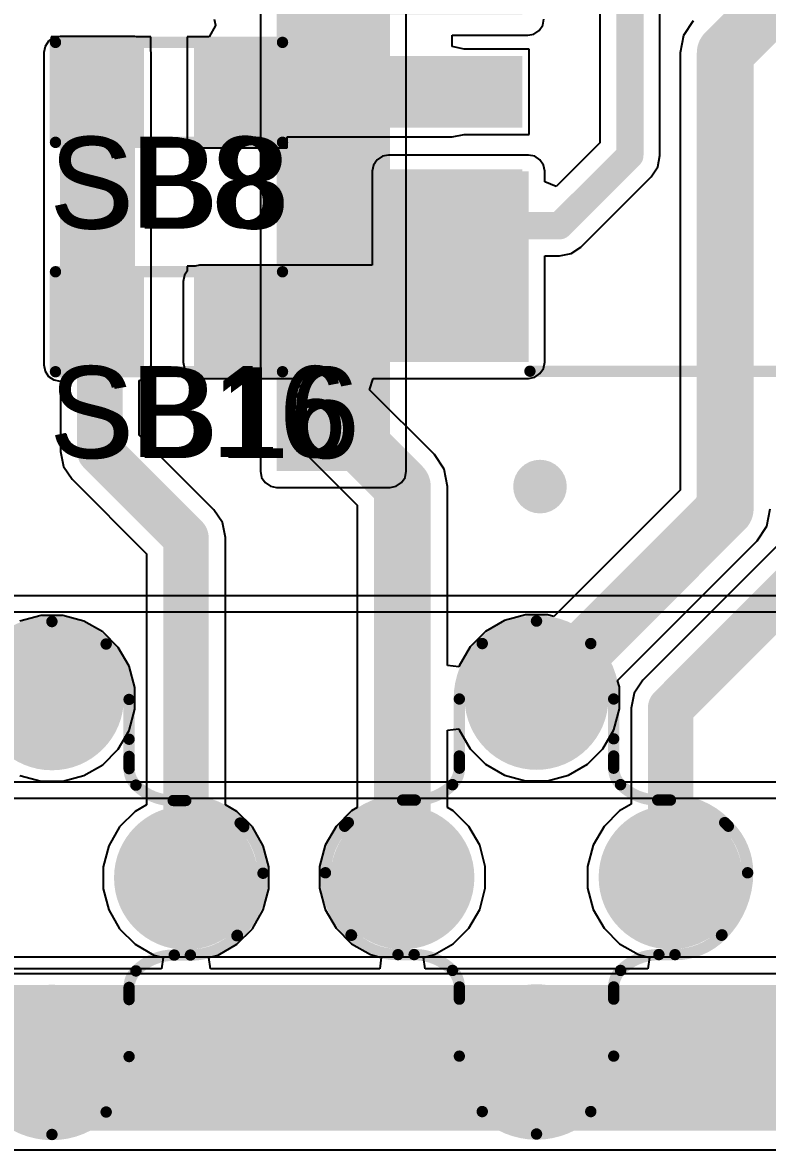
# Model space of a CAD drawing. Header units: millimetres. Extents: x 0.2 to 47.8, y 0.1 to 26.
# Drawn here: x 8.44 to 16.77, y 0.25 to 12.86 of the extents above; entities that cross this region are included whole.
import ezdxf

# ---------------------------------------------------------------- set-up
doc = ezdxf.new("R2010")
doc.units = ezdxf.units.MM
for name, color, linetype in [('BottomLayer', 5, 'Continuous'), ('TopLayer', 1, 'Continuous'), ('TopOverlay', 2, 'Continuous'), ('TopPaste', 8, 'Continuous'), ('TopSolder', 216, 'Continuous'), ('ViaHoleLayer', 16, 'Continuous')]:
    doc.layers.add(name, color=color, linetype=linetype)
doc.styles.add('Arial', font='', dxfattribs={"height": 0.2})
doc.styles.get('Arial').set_extended_font_data('Arial')

# ---------------------------------------------------------------- blocks, each defined once
blk = doc.blocks.new('S______B______7')
at = {"layer": 'TopLayer'}
for points in [[(-1.143, -0.4445), (-1.143, 0.4445), (-0.381, 0.4445), (-0.381, -0.4445)], [(0.381, -0.4445), (0.381, 0.4445), (1.143, 0.4445), (1.143, -0.4445)]]:
    blk.add_hatch(color=1, dxfattribs=at).paths.add_polyline_path(points)
at = {"layer": 'TopPaste'}
for points in [[(-1.143, -0.4445), (-1.143, 0.4445), (-0.381, 0.4445), (-0.381, -0.4445)], [(0.381, -0.4445), (0.381, 0.4445), (1.143, 0.4445), (1.143, -0.4445)]]:
    blk.add_hatch(color=8, dxfattribs=at).paths.add_polyline_path(points)
at = {"layer": 'TopSolder'}
for points in [[(-1.2446, -0.5461), (-1.2446, 0.5461), (-0.2794, 0.5461), (-0.2794, -0.5461)], [(0.2794, -0.5461), (0.2794, 0.5461), (1.2446, 0.5461), (1.2446, -0.5461)]]:
    blk.add_hatch(color=216, dxfattribs=at).paths.add_polyline_path(points)
at = {"layer": 'TopOverlay', "const_width": 0.127}
for points in [[(-1.27, -0.5588), (-1.27, 0.5588)], [(-1.27, 0.5588), (1.27, 0.5588)], [(1.27, -0.5588), (1.27, 0.5588)], [(-1.27, -0.5588), (1.27, -0.5588)]]:
    blk.add_lwpolyline(points, dxfattribs=at)
at = {"layer": 'TopOverlay', "const_width": 0.0635}
for points in [[(-1.30175, 0.5588, 1), (-1.23825, 0.5588, 1)], [(-1.30175, 0.5588, 1), (-1.23825, 0.5588, 1)], [(1.23825, 0.5588, 1), (1.30175, 0.5588, 1)], [(1.23825, 0.5588, 1), (1.30175, 0.5588, 1)], [(-1.30175, -0.5588, 1), (-1.23825, -0.5588, 1)], [(-1.30175, -0.5588, 1), (-1.23825, -0.5588, 1)], [(1.23825, -0.5588, 1), (1.30175, -0.5588, 1)], [(1.23825, -0.5588, 1), (1.30175, -0.5588, 1)]]:
    blk.add_lwpolyline(points, format="xyb", close=True, dxfattribs=at)
at = {"layer": 'TopOverlay'}
blk.add_text('SB16', height=1.016, dxfattribs=at).set_placement((-1.336799, -1.512316))
blk = doc.blocks.new('S______B______15')
at = {"layer": 'TopLayer'}
for points in [[(-1.143, -0.4445), (-1.143, 0.4445), (-0.381, 0.4445), (-0.381, -0.4445)], [(0.381, -0.4445), (0.381, 0.4445), (1.143, 0.4445), (1.143, -0.4445)]]:
    blk.add_hatch(color=1, dxfattribs=at).paths.add_polyline_path(points)
at = {"layer": 'TopPaste'}
for points in [[(-1.143, -0.4445), (-1.143, 0.4445), (-0.381, 0.4445), (-0.381, -0.4445)], [(0.381, -0.4445), (0.381, 0.4445), (1.143, 0.4445), (1.143, -0.4445)]]:
    blk.add_hatch(color=8, dxfattribs=at).paths.add_polyline_path(points)
at = {"layer": 'TopSolder'}
for points in [[(-1.2446, -0.5461), (-1.2446, 0.5461), (-0.2794, 0.5461), (-0.2794, -0.5461)], [(0.2794, -0.5461), (0.2794, 0.5461), (1.2446, 0.5461), (1.2446, -0.5461)]]:
    blk.add_hatch(color=216, dxfattribs=at).paths.add_polyline_path(points)
at = {"layer": 'TopOverlay', "const_width": 0.127}
for points in [[(-1.27, 0.5588), (1.27, 0.5588)], [(-1.27, -0.5588), (-1.27, 0.5588)], [(1.27, -0.5588), (1.27, 0.5588)], [(-1.27, -0.5588), (1.27, -0.5588)]]:
    blk.add_lwpolyline(points, dxfattribs=at)
at = {"layer": 'TopOverlay', "const_width": 0.0635}
for points in [[(-1.30175, 0.5588, 1), (-1.23825, 0.5588, 1)], [(-1.30175, 0.5588, 1), (-1.23825, 0.5588, 1)], [(1.23825, 0.5588, 1), (1.30175, 0.5588, 1)], [(1.23825, 0.5588, 1), (1.30175, 0.5588, 1)], [(-1.30175, -0.5588, 1), (-1.23825, -0.5588, 1)], [(-1.30175, -0.5588, 1), (-1.23825, -0.5588, 1)], [(1.23825, -0.5588, 1), (1.30175, -0.5588, 1)], [(1.23825, -0.5588, 1), (1.30175, -0.5588, 1)]]:
    blk.add_lwpolyline(points, format="xyb", close=True, dxfattribs=at)
at = {"layer": 'TopOverlay'}
blk.add_text('SB8', height=1.016, dxfattribs=at).set_placement((-1.336799, -1.512316))
blk = doc.blocks.new('2_2_P___22')
at = {"layer": 'TopLayer'}
h = blk.add_hatch(color=1, dxfattribs=at)
edge = h.paths.add_edge_path()
edge.add_arc((0, 2), 0.75, 0, 360)
h = blk.add_hatch(color=1, dxfattribs=at)
edge = h.paths.add_edge_path()
edge.add_arc((-1.5, 0), 0.75, 0, 360)
h = blk.add_hatch(color=1, dxfattribs=at)
edge = h.paths.add_edge_path()
edge.add_arc((1.5, 0), 0.75, 0, 360)
h = blk.add_hatch(color=1, dxfattribs=at)
edge = h.paths.add_edge_path()
edge.add_arc((0, -2.007), 0.75, 0, 360)
at = {"layer": 'TopPaste'}
h = blk.add_hatch(color=8, dxfattribs=at)
edge = h.paths.add_edge_path()
edge.add_arc((0, 2), 0.75, 0, 360)
h = blk.add_hatch(color=8, dxfattribs=at)
edge = h.paths.add_edge_path()
edge.add_arc((-1.5, 0), 0.75, 0, 360)
h = blk.add_hatch(color=8, dxfattribs=at)
edge = h.paths.add_edge_path()
edge.add_arc((1.5, 0), 0.75, 0, 360)
h = blk.add_hatch(color=8, dxfattribs=at)
edge = h.paths.add_edge_path()
edge.add_arc((0, -2.007), 0.75, 0, 360)
at = {"layer": 'TopSolder'}
h = blk.add_hatch(color=216, dxfattribs=at)
edge = h.paths.add_edge_path()
edge.add_arc((0, 2), 0.805, 0, 360)
h = blk.add_hatch(color=216, dxfattribs=at)
edge = h.paths.add_edge_path()
edge.add_arc((-1.5, 0), 0.805, 0, 360)
h = blk.add_hatch(color=216, dxfattribs=at)
edge = h.paths.add_edge_path()
edge.add_arc((1.5, 0), 0.805, 0, 360)
h = blk.add_hatch(color=216, dxfattribs=at)
edge = h.paths.add_edge_path()
edge.add_arc((0, -2.007), 0.805, 0, 360)
at = {"layer": 'TopOverlay', "const_width": 0.127}
for points in [[(-0.607, 2.619, -0.198912), (0, 2.87)], [(0, 2.87, -0.198912), (0.607, 2.619)], [(-0.864, 1.999, -0.198912), (-0.607, 2.619)], [(0.607, 2.619, -0.198912), (0.864, 1.999)], [(-0.864, 1.225, -0.198912), (-0.94, 1.041)], [(0.94, 1.041, -0.198912), (0.864, 1.225)], [(-0.94, 1.041, -0.198912), (-1.369, 0.864)], [(1.369, 0.864, -0.198912), (0.94, 1.041)], [(-2.07, 0.648, -0.198912), (-1.549, 0.864)], [(1.549, 0.864, -0.198912), (2.07, 0.648)], [(-2.362, -0.051, -0.198912), (-2.075, 0.643)], [(2.075, 0.643, -0.198912), (2.362, -0.051)], [(-2.147, -0.571, -0.198912), (-2.362, -0.051)], [(2.362, -0.051, -0.198912), (2.147, -0.571)], [(-1.499, -0.864, -0.198912), (-2.106, -0.612)], [(2.106, -0.612, -0.198912), (1.499, -0.864)], [(-1.357, -0.864, -0.198912), (-0.94, -1.036)], [(0.94, -1.036, -0.198912), (1.357, -0.864)], [(-0.94, -1.036, -0.198912), (-0.864, -1.22)], [(0.864, -1.22, -0.198912), (0.94, -1.036)], [(-0.607, -2.614, -0.198912), (-0.864, -1.994)], [(0.864, -1.994, -0.198912), (0.607, -2.614)], [(0, -2.865, -0.198912), (-0.607, -2.614)], [(0.607, -2.614, -0.198912), (0, -2.865)]]:
    blk.add_lwpolyline(points, format="xyb", dxfattribs=at)
at = {"layer": 'TopOverlay', "const_width": 0.0635}
for points in [[(-0.032, 2.87, 1), (0.032, 2.87, 1)], [(-0.032, 2.87, 1), (0.032, 2.87, 1)], [(-0.639, 2.619, 1), (-0.575, 2.619, 1)], [(-0.639, 2.619, 1), (-0.575, 2.619, 1)], [(0.575, 2.619, 1), (0.639, 2.619, 1)], [(0.575, 2.619, 1), (0.639, 2.619, 1)], [(-0.895, 1.999, 1), (-0.832, 1.999, 1)], [(-0.895, 1.999, 1), (-0.832, 1.999, 1)], [(0.832, 1.999, 1), (0.895, 1.999, 1)], [(0.832, 1.999, 1), (0.895, 1.999, 1)], [(-0.895, 1.362, 1), (-0.832, 1.362, 1)], [(-0.895, 1.337, 1), (-0.832, 1.337, 1)], [(0.832, 1.362, 1), (0.895, 1.362, 1)], [(0.832, 1.337, 1), (0.895, 1.337, 1)], [(-0.895, 1.225, 1), (-0.832, 1.225, 1)], [(-0.895, 1.225, 1), (-0.832, 1.225, 1)], [(0.832, 1.225, 1), (0.895, 1.225, 1)], [(0.832, 1.225, 1), (0.895, 1.225, 1)], [(-0.972, 1.041, 1), (-0.908, 1.041, 1)], [(-0.972, 1.041, 1), (-0.908, 1.041, 1)], [(0.908, 1.041, 1), (0.972, 1.041, 1)], [(0.908, 1.041, 1), (0.972, 1.041, 1)], [(-1.581, 0.864, 1), (-1.518, 0.864, 1)], [(-1.581, 0.864, 1), (-1.518, 0.864, 1)], [(-1.401, 0.864, 1), (-1.337, 0.864, 1)], [(-1.401, 0.864, 1), (-1.337, 0.864, 1)], [(1.337, 0.864, 1), (1.401, 0.864, 1)], [(1.337, 0.864, 1), (1.401, 0.864, 1)], [(1.518, 0.864, 1), (1.581, 0.864, 1)], [(1.518, 0.864, 1), (1.581, 0.864, 1)], [(-2.107, 0.643, 1), (-2.043, 0.643, 1)], [(-2.107, 0.643, 1), (-2.043, 0.643, 1)], [(-2.101, 0.648, 1), (-2.038, 0.648, 1)], [(-2.101, 0.648, 1), (-2.038, 0.648, 1)], [(2.038, 0.648, 1), (2.101, 0.648, 1)], [(2.038, 0.648, 1), (2.101, 0.648, 1)], [(2.043, 0.643, 1), (2.107, 0.643, 1)], [(2.043, 0.643, 1), (2.107, 0.643, 1)], [(-2.394, -0.051, 1), (-2.33, -0.051, 1)], [(-2.394, -0.051, 1), (-2.33, -0.051, 1)], [(2.33, -0.051, 1), (2.394, -0.051, 1)], [(2.33, -0.051, 1), (2.394, -0.051, 1)], [(-2.178, -0.571, 1), (-2.115, -0.571, 1)], [(-2.178, -0.571, 1), (-2.115, -0.571, 1)], [(-2.137, -0.612, 1), (-2.074, -0.612, 1)], [(-2.137, -0.612, 1), (-2.074, -0.612, 1)], [(2.074, -0.612, 1), (2.137, -0.612, 1)], [(2.074, -0.612, 1), (2.137, -0.612, 1)], [(2.115, -0.571, 1), (2.178, -0.571, 1)], [(2.115, -0.571, 1), (2.178, -0.571, 1)], [(-1.53, -0.864, 1), (-1.467, -0.864, 1)], [(-1.53, -0.864, 1), (-1.467, -0.864, 1)], [(-1.388, -0.864, 1), (-1.325, -0.864, 1)], [(-1.388, -0.864, 1), (-1.325, -0.864, 1)], [(1.325, -0.864, 1), (1.388, -0.864, 1)], [(1.325, -0.864, 1), (1.388, -0.864, 1)], [(1.467, -0.864, 1), (1.53, -0.864, 1)], [(1.467, -0.864, 1), (1.53, -0.864, 1)], [(-0.972, -1.036, 1), (-0.908, -1.036, 1)], [(-0.972, -1.036, 1), (-0.908, -1.036, 1)], [(0.908, -1.036, 1), (0.972, -1.036, 1)], [(0.908, -1.036, 1), (0.972, -1.036, 1)], [(-0.895, -1.22, 1), (-0.832, -1.22, 1)], [(-0.895, -1.22, 1), (-0.832, -1.22, 1)], [(0.832, -1.22, 1), (0.895, -1.22, 1)], [(0.832, -1.22, 1), (0.895, -1.22, 1)], [(-0.895, -1.332, 1), (-0.832, -1.332, 1)], [(-0.895, -1.357, 1), (-0.832, -1.357, 1)], [(0.832, -1.332, 1), (0.895, -1.332, 1)], [(0.832, -1.357, 1), (0.895, -1.357, 1)], [(-0.895, -1.549, 1), (-0.832, -1.549, 1)], [(-0.895, -1.994, 1), (-0.832, -1.994, 1)], [(-0.895, -1.994, 1), (-0.832, -1.994, 1)], [(-0.895, -1.994, 1), (-0.832, -1.994, 1)], [(0.832, -1.994, 1), (0.895, -1.994, 1)], [(0.832, -1.994, 1), (0.895, -1.994, 1)], [(-0.639, -2.614, 1), (-0.575, -2.614, 1)], [(-0.639, -2.614, 1), (-0.575, -2.614, 1)], [(0.575, -2.614, 1), (0.639, -2.614, 1)], [(0.575, -2.614, 1), (0.639, -2.614, 1)], [(-0.032, -2.865, 1), (0.032, -2.865, 1)], [(-0.032, -2.865, 1), (0.032, -2.865, 1)]]:
    blk.add_lwpolyline(points, format="xyb", close=True, dxfattribs=at)
at = {"layer": 'TopOverlay', "const_width": 0.127}
for points in [[(-0.864, 1.999), (-0.864, 1.337)], [(0.864, 1.999), (0.864, 1.337)], [(-0.864, 1.362), (-0.864, 1.225)], [(0.864, 1.362), (0.864, 1.225)], [(-1.369, 0.864), (-1.549, 0.864)], [(1.549, 0.864), (1.369, 0.864)], [(-2.07, 0.648), (-2.075, 0.643)], [(2.075, 0.643), (2.07, 0.648)], [(-2.106, -0.612), (-2.147, -0.571)], [(2.147, -0.571), (2.106, -0.612)], [(-1.357, -0.864), (-1.499, -0.864)], [(1.499, -0.864), (1.357, -0.864)], [(-0.864, -1.22), (-0.864, -1.357)], [(0.864, -1.22), (0.864, -1.357)], [(-0.864, -1.332), (-0.864, -1.994)], [(0.864, -1.332), (0.864, -1.994)], [(-0.864, -1.549), (-0.864, -1.994)]]:
    blk.add_lwpolyline(points, dxfattribs=at)
blk = doc.blocks.new('2_2_P___23')
at = {"layer": 'TopLayer'}
h = blk.add_hatch(color=1, dxfattribs=at)
edge = h.paths.add_edge_path()
edge.add_arc((0, 2), 0.75, 0, 360)
h = blk.add_hatch(color=1, dxfattribs=at)
edge = h.paths.add_edge_path()
edge.add_arc((-1.5, 0), 0.75, 0, 360)
h = blk.add_hatch(color=1, dxfattribs=at)
edge = h.paths.add_edge_path()
edge.add_arc((1.5, 0), 0.75, 0, 360)
h = blk.add_hatch(color=1, dxfattribs=at)
edge = h.paths.add_edge_path()
edge.add_arc((0, -2.007), 0.75, 0, 360)
at = {"layer": 'TopPaste'}
h = blk.add_hatch(color=8, dxfattribs=at)
edge = h.paths.add_edge_path()
edge.add_arc((0, 2), 0.75, 0, 360)
h = blk.add_hatch(color=8, dxfattribs=at)
edge = h.paths.add_edge_path()
edge.add_arc((-1.5, 0), 0.75, 0, 360)
h = blk.add_hatch(color=8, dxfattribs=at)
edge = h.paths.add_edge_path()
edge.add_arc((1.5, 0), 0.75, 0, 360)
h = blk.add_hatch(color=8, dxfattribs=at)
edge = h.paths.add_edge_path()
edge.add_arc((0, -2.007), 0.75, 0, 360)
at = {"layer": 'TopSolder'}
h = blk.add_hatch(color=216, dxfattribs=at)
edge = h.paths.add_edge_path()
edge.add_arc((0, 2), 0.805, 0, 360)
h = blk.add_hatch(color=216, dxfattribs=at)
edge = h.paths.add_edge_path()
edge.add_arc((-1.5, 0), 0.805, 0, 360)
h = blk.add_hatch(color=216, dxfattribs=at)
edge = h.paths.add_edge_path()
edge.add_arc((1.5, 0), 0.805, 0, 360)
h = blk.add_hatch(color=216, dxfattribs=at)
edge = h.paths.add_edge_path()
edge.add_arc((0, -2.007), 0.805, 0, 360)
at = {"layer": 'TopOverlay', "const_width": 0.127}
for points in [[(-0.607, 2.619, -0.198912), (0, 2.87)], [(0, 2.87, -0.198912), (0.607, 2.619)], [(-0.864, 1.999, -0.198912), (-0.607, 2.619)], [(0.607, 2.619, -0.198912), (0.864, 1.999)], [(-0.864, 1.225, -0.198912), (-0.94, 1.041)], [(0.94, 1.041, -0.198912), (0.864, 1.225)], [(-0.94, 1.041, -0.198912), (-1.369, 0.864)], [(1.369, 0.864, -0.198912), (0.94, 1.041)], [(-2.07, 0.648, -0.198912), (-1.549, 0.864)], [(1.549, 0.864, -0.198912), (2.07, 0.648)], [(-2.362, -0.051, -0.198912), (-2.075, 0.643)], [(2.075, 0.643, -0.198912), (2.362, -0.051)], [(-2.147, -0.571, -0.198912), (-2.362, -0.051)], [(2.362, -0.051, -0.198912), (2.147, -0.571)], [(-1.499, -0.864, -0.198912), (-2.106, -0.612)], [(2.106, -0.612, -0.198912), (1.499, -0.864)], [(-1.357, -0.864, -0.198912), (-0.94, -1.036)], [(0.94, -1.036, -0.198912), (1.357, -0.864)], [(-0.94, -1.036, -0.198912), (-0.864, -1.22)], [(0.864, -1.22, -0.198912), (0.94, -1.036)], [(-0.607, -2.614, -0.198912), (-0.864, -1.994)], [(0.864, -1.994, -0.198912), (0.607, -2.614)], [(0, -2.865, -0.198912), (-0.607, -2.614)], [(0.607, -2.614, -0.198912), (0, -2.865)]]:
    blk.add_lwpolyline(points, format="xyb", dxfattribs=at)
at = {"layer": 'TopOverlay', "const_width": 0.0635}
for points in [[(-0.032, 2.87, 1), (0.032, 2.87, 1)], [(-0.032, 2.87, 1), (0.032, 2.87, 1)], [(-0.639, 2.619, 1), (-0.575, 2.619, 1)], [(-0.639, 2.619, 1), (-0.575, 2.619, 1)], [(0.575, 2.619, 1), (0.639, 2.619, 1)], [(0.575, 2.619, 1), (0.639, 2.619, 1)], [(-0.895, 1.999, 1), (-0.832, 1.999, 1)], [(-0.895, 1.999, 1), (-0.832, 1.999, 1)], [(0.832, 1.999, 1), (0.895, 1.999, 1)], [(0.832, 1.999, 1), (0.895, 1.999, 1)], [(-0.895, 1.362, 1), (-0.832, 1.362, 1)], [(-0.895, 1.337, 1), (-0.832, 1.337, 1)], [(0.832, 1.362, 1), (0.895, 1.362, 1)], [(0.832, 1.337, 1), (0.895, 1.337, 1)], [(-0.895, 1.225, 1), (-0.832, 1.225, 1)], [(-0.895, 1.225, 1), (-0.832, 1.225, 1)], [(0.832, 1.225, 1), (0.895, 1.225, 1)], [(0.832, 1.225, 1), (0.895, 1.225, 1)], [(-0.972, 1.041, 1), (-0.908, 1.041, 1)], [(-0.972, 1.041, 1), (-0.908, 1.041, 1)], [(0.908, 1.041, 1), (0.972, 1.041, 1)], [(0.908, 1.041, 1), (0.972, 1.041, 1)], [(-1.581, 0.864, 1), (-1.518, 0.864, 1)], [(-1.581, 0.864, 1), (-1.518, 0.864, 1)], [(-1.401, 0.864, 1), (-1.337, 0.864, 1)], [(-1.401, 0.864, 1), (-1.337, 0.864, 1)], [(1.337, 0.864, 1), (1.401, 0.864, 1)], [(1.337, 0.864, 1), (1.401, 0.864, 1)], [(1.518, 0.864, 1), (1.581, 0.864, 1)], [(1.518, 0.864, 1), (1.581, 0.864, 1)], [(-2.107, 0.643, 1), (-2.043, 0.643, 1)], [(-2.107, 0.643, 1), (-2.043, 0.643, 1)], [(-2.101, 0.648, 1), (-2.038, 0.648, 1)], [(-2.101, 0.648, 1), (-2.038, 0.648, 1)], [(2.038, 0.648, 1), (2.101, 0.648, 1)], [(2.038, 0.648, 1), (2.101, 0.648, 1)], [(2.043, 0.643, 1), (2.107, 0.643, 1)], [(2.043, 0.643, 1), (2.107, 0.643, 1)], [(-2.394, -0.051, 1), (-2.33, -0.051, 1)], [(-2.394, -0.051, 1), (-2.33, -0.051, 1)], [(2.33, -0.051, 1), (2.394, -0.051, 1)], [(2.33, -0.051, 1), (2.394, -0.051, 1)], [(-2.178, -0.571, 1), (-2.115, -0.571, 1)], [(-2.178, -0.571, 1), (-2.115, -0.571, 1)], [(-2.137, -0.612, 1), (-2.074, -0.612, 1)], [(-2.137, -0.612, 1), (-2.074, -0.612, 1)], [(2.074, -0.612, 1), (2.137, -0.612, 1)], [(2.074, -0.612, 1), (2.137, -0.612, 1)], [(2.115, -0.571, 1), (2.178, -0.571, 1)], [(2.115, -0.571, 1), (2.178, -0.571, 1)], [(-1.53, -0.864, 1), (-1.467, -0.864, 1)], [(-1.53, -0.864, 1), (-1.467, -0.864, 1)], [(-1.388, -0.864, 1), (-1.325, -0.864, 1)], [(-1.388, -0.864, 1), (-1.325, -0.864, 1)], [(1.325, -0.864, 1), (1.388, -0.864, 1)], [(1.325, -0.864, 1), (1.388, -0.864, 1)], [(1.467, -0.864, 1), (1.53, -0.864, 1)], [(1.467, -0.864, 1), (1.53, -0.864, 1)], [(-0.972, -1.036, 1), (-0.908, -1.036, 1)], [(-0.972, -1.036, 1), (-0.908, -1.036, 1)], [(0.908, -1.036, 1), (0.972, -1.036, 1)], [(0.908, -1.036, 1), (0.972, -1.036, 1)], [(-0.895, -1.22, 1), (-0.832, -1.22, 1)], [(-0.895, -1.22, 1), (-0.832, -1.22, 1)], [(0.832, -1.22, 1), (0.895, -1.22, 1)], [(0.832, -1.22, 1), (0.895, -1.22, 1)], [(-0.895, -1.332, 1), (-0.832, -1.332, 1)], [(-0.895, -1.357, 1), (-0.832, -1.357, 1)], [(0.832, -1.332, 1), (0.895, -1.332, 1)], [(0.832, -1.357, 1), (0.895, -1.357, 1)], [(-0.895, -1.549, 1), (-0.832, -1.549, 1)], [(-0.895, -1.994, 1), (-0.832, -1.994, 1)], [(-0.895, -1.994, 1), (-0.832, -1.994, 1)], [(-0.895, -1.994, 1), (-0.832, -1.994, 1)], [(0.832, -1.994, 1), (0.895, -1.994, 1)], [(0.832, -1.994, 1), (0.895, -1.994, 1)], [(-0.639, -2.614, 1), (-0.575, -2.614, 1)], [(-0.639, -2.614, 1), (-0.575, -2.614, 1)], [(0.575, -2.614, 1), (0.639, -2.614, 1)], [(0.575, -2.614, 1), (0.639, -2.614, 1)], [(-0.032, -2.865, 1), (0.032, -2.865, 1)], [(-0.032, -2.865, 1), (0.032, -2.865, 1)]]:
    blk.add_lwpolyline(points, format="xyb", close=True, dxfattribs=at)
at = {"layer": 'TopOverlay', "const_width": 0.127}
for points in [[(-0.864, 1.999), (-0.864, 1.337)], [(0.864, 1.999), (0.864, 1.337)], [(-0.864, 1.362), (-0.864, 1.225)], [(0.864, 1.362), (0.864, 1.225)], [(-1.369, 0.864), (-1.549, 0.864)], [(1.549, 0.864), (1.369, 0.864)], [(-2.07, 0.648), (-2.075, 0.643)], [(2.075, 0.643), (2.07, 0.648)], [(-2.106, -0.612), (-2.147, -0.571)], [(2.147, -0.571), (2.106, -0.612)], [(-1.357, -0.864), (-1.499, -0.864)], [(1.499, -0.864), (1.357, -0.864)], [(-0.864, -1.22), (-0.864, -1.357)], [(0.864, -1.22), (0.864, -1.357)], [(-0.864, -1.332), (-0.864, -1.994)], [(0.864, -1.332), (0.864, -1.994)], [(-0.864, -1.549), (-0.864, -1.994)]]:
    blk.add_lwpolyline(points, dxfattribs=at)
blk = doc.blocks.new('SO_14_45')
at = {"layer": 'TopLayer'}
for points in [[(-3.36, 4.11), (-1.99, 4.11), (-1.99, 3.51), (-3.36, 3.51)], [(1.99, 4.11), (3.36, 4.11), (3.36, 3.51), (1.99, 3.51)], [(-3.36, 2.84), (-1.99, 2.84), (-1.99, 2.24), (-3.36, 2.24)], [(1.99, 2.84), (3.36, 2.84), (3.36, 2.24), (1.99, 2.24)], [(-3.36, 1.57), (-1.99, 1.57), (-1.99, 0.97), (-3.36, 0.97)], [(1.99, 1.57), (3.36, 1.57), (3.36, 0.97), (1.99, 0.97)], [(-3.36, 0.3), (-1.99, 0.3), (-1.99, -0.3), (-3.36, -0.3)], [(1.99, 0.3), (3.36, 0.3), (3.36, -0.3), (1.99, -0.3)], [(-3.36, -0.97), (-1.99, -0.97), (-1.99, -1.57), (-3.36, -1.57)], [(1.99, -0.97), (3.36, -0.97), (3.36, -1.57), (1.99, -1.57)], [(-3.36, -2.24), (-1.99, -2.24), (-1.99, -2.84), (-3.36, -2.84)], [(1.99, -2.24), (3.36, -2.24), (3.36, -2.84), (1.99, -2.84)], [(-3.36, -3.51), (-1.99, -3.51), (-1.99, -4.11), (-3.36, -4.11)], [(1.99, -3.51), (3.36, -3.51), (3.36, -4.11), (1.99, -4.11)]]:
    blk.add_hatch(color=1, dxfattribs=at).paths.add_polyline_path(points)
at = {"layer": 'TopPaste'}
for points in [[(-3.36, 4.11), (-1.99, 4.11), (-1.99, 3.51), (-3.36, 3.51)], [(1.99, 4.11), (3.36, 4.11), (3.36, 3.51), (1.99, 3.51)], [(-3.36, 2.84), (-1.99, 2.84), (-1.99, 2.24), (-3.36, 2.24)], [(1.99, 2.84), (3.36, 2.84), (3.36, 2.24), (1.99, 2.24)], [(-3.36, 1.57), (-1.99, 1.57), (-1.99, 0.97), (-3.36, 0.97)], [(1.99, 1.57), (3.36, 1.57), (3.36, 0.97), (1.99, 0.97)], [(-3.36, 0.3), (-1.99, 0.3), (-1.99, -0.3), (-3.36, -0.3)], [(1.99, 0.3), (3.36, 0.3), (3.36, -0.3), (1.99, -0.3)], [(-3.36, -0.97), (-1.99, -0.97), (-1.99, -1.57), (-3.36, -1.57)], [(1.99, -0.97), (3.36, -0.97), (3.36, -1.57), (1.99, -1.57)], [(-3.36, -2.24), (-1.99, -2.24), (-1.99, -2.84), (-3.36, -2.84)], [(1.99, -2.24), (3.36, -2.24), (3.36, -2.84), (1.99, -2.84)], [(-3.36, -3.51), (-1.99, -3.51), (-1.99, -4.11), (-3.36, -4.11)], [(1.99, -3.51), (3.36, -3.51), (3.36, -4.11), (1.99, -4.11)]]:
    blk.add_hatch(color=8, dxfattribs=at).paths.add_polyline_path(points)
at = {"layer": 'TopSolder'}
for points in [[(-3.462, 4.212), (-1.888, 4.212), (-1.888, 3.408), (-3.462, 3.408)], [(1.888, 4.212), (3.462, 4.212), (3.462, 3.408), (1.888, 3.408)], [(-3.462, 2.942), (-1.888, 2.942), (-1.888, 2.138), (-3.462, 2.138)], [(1.888, 2.942), (3.462, 2.942), (3.462, 2.138), (1.888, 2.138)], [(-3.462, 1.672), (-1.888, 1.672), (-1.888, 0.868), (-3.462, 0.868)], [(1.888, 1.672), (3.462, 1.672), (3.462, 0.868), (1.888, 0.868)], [(-3.462, 0.402), (-1.888, 0.402), (-1.888, -0.402), (-3.462, -0.402)], [(1.888, 0.402), (3.462, 0.402), (3.462, -0.402), (1.888, -0.402)], [(-3.462, -0.868), (-1.888, -0.868), (-1.888, -1.672), (-3.462, -1.672)], [(1.888, -0.868), (3.462, -0.868), (3.462, -1.672), (1.888, -1.672)], [(-3.462, -2.138), (-1.888, -2.138), (-1.888, -2.942), (-3.462, -2.942)], [(1.888, -2.138), (3.462, -2.138), (3.462, -2.942), (1.888, -2.942)], [(-3.462, -3.408), (-1.888, -3.408), (-1.888, -4.212), (-3.462, -4.212)], [(1.888, -3.408), (3.462, -3.408), (3.462, -4.212), (1.888, -4.212)]]:
    blk.add_hatch(color=216, dxfattribs=at).paths.add_polyline_path(points)
at = {"layer": 'TopOverlay'}
for points, const_width in [([(-2.714, 4.343, 1), (-2.874, 4.343, 1)], 0.254), ([(-2.938, 4.343, 1), (-2.811, 4.343, 1)], 0.127), ([(-2.777, 4.343, 1), (-2.65, 4.343, 1)], 0.127), ([(-1.835, 4.42, 1), (-1.772, 4.42, 1)], 0.0635), ([(1.772, 4.42, 1), (1.835, 4.42, 1)], 0.0635), ([(-1.835, -4.394, 1), (-1.772, -4.394, 1)], 0.0635), ([(1.772, -4.394, 1), (1.835, -4.394, 1)], 0.0635)]:
    blk.add_lwpolyline(points, format="xyb", close=True, dxfattribs=dict(at, const_width=const_width))
at = {"layer": 'TopOverlay', "const_width": 0.127}
for points in [[(-1.803, 4.42), (1.803, 4.42)], [(-1.803, -4.394), (1.803, -4.394)]]:
    blk.add_lwpolyline(points, dxfattribs=at)

msp = doc.modelspace()

# ---------------------------------------------------------------- hatches: boundary and pattern name
at = {"layer": 'BottomLayer'}
msp.add_hatch(color=5, dxfattribs=at).paths.add_polyline_path([(11.278, 7.849), (12.548, 7.849), (12.548, 21.031), (11.278, 21.031)])
h = msp.add_hatch(color=5, dxfattribs=at)
edge = h.paths.add_edge_path()
edge.add_arc((11.929, 8.433), 0.3, 0, 360)
h = msp.add_hatch(color=5, dxfattribs=at)
edge = h.paths.add_edge_path()
edge.add_arc((14.225, 7.676), 0.3, 0, 360)
h = msp.add_hatch(color=5, dxfattribs=at)
edge = h.paths.add_edge_path()
edge.add_arc((8.764, 5.309), 0.3, 0, 360)
h = msp.add_hatch(color=5, dxfattribs=at)
edge = h.paths.add_edge_path()
edge.add_arc((14.186, 5.314), 0.3, 0, 360)
h = msp.add_hatch(color=5, dxfattribs=at)
edge = h.paths.add_edge_path()
edge.add_arc((12.686, 3.307), 0.3, 0, 360)
at = {"layer": 'TopLayer'}
for points in [[(8.855, 9.036), (9.693, 9.036), (9.693, 12.528), (8.855, 12.528)], [(14.097, 11.201), (12.53, 11.201), (12.53, 9.22), (14.097, 9.22)], [(10.414, 9.068), (14.097, 9.068), (14.097, 9.969), (10.414, 9.969)], [(2.348, 0.476), (42.409, 0.476), (42.409, 2.102), (2.348, 2.102)]]:
    msp.add_hatch(color=1, dxfattribs=at).paths.add_polyline_path(points)
h = msp.add_hatch(color=1, dxfattribs=at)
edge = h.paths.add_edge_path()
edge.add_arc((11.929, 8.433), 0.3, 0, 360)
h = msp.add_hatch(color=1, dxfattribs=at)
edge = h.paths.add_edge_path()
edge.add_arc((14.225, 7.676), 0.3, 0, 360)
h = msp.add_hatch(color=1, dxfattribs=at)
edge = h.paths.add_edge_path()
edge.add_arc((8.764, 5.309), 0.3, 0, 360)
h = msp.add_hatch(color=1, dxfattribs=at)
edge = h.paths.add_edge_path()
edge.add_arc((14.186, 5.314), 0.3, 0, 360)
h = msp.add_hatch(color=1, dxfattribs=at)
edge = h.paths.add_edge_path()
edge.add_arc((12.686, 3.307), 0.3, 0, 360)
at = {"layer": 'ViaHoleLayer'}
h = msp.add_hatch(color=16, dxfattribs=at)
edge = h.paths.add_edge_path()
edge.add_arc((11.929, 8.433), 0.15, 0, 360)
h = msp.add_hatch(color=16, dxfattribs=at)
edge = h.paths.add_edge_path()
edge.add_arc((14.225, 7.676), 0.15, 0, 360)
h = msp.add_hatch(color=16, dxfattribs=at)
edge = h.paths.add_edge_path()
edge.add_arc((8.764, 5.309), 0.15, 0, 360)
h = msp.add_hatch(color=16, dxfattribs=at)
edge = h.paths.add_edge_path()
edge.add_arc((14.186, 5.314), 0.15, 0, 360)
h = msp.add_hatch(color=16, dxfattribs=at)
edge = h.paths.add_edge_path()
edge.add_arc((12.686, 3.307), 0.15, 0, 360)

# ---------------------------------------------------------------- linework, layer by layer
at = {"layer": 'BottomLayer'}
for p, q in [((11.096, 21.031), (11.096, 7.849)), ((12.729, 7.849), (12.729, 16.273)), ((11.096, 7.849), (11.11, 7.779)), ((12.715, 7.779), (12.729, 7.849)), ((11.11, 7.779), (11.149, 7.72)), ((11.149, 7.72), (11.208, 7.681)), ((12.617, 7.681), (12.676, 7.72)), ((12.676, 7.72), (12.715, 7.779)), ((11.208, 7.681), (11.278, 7.667)), ((11.278, 7.667), (12.548, 7.667)), ((12.548, 7.667), (12.617, 7.681)), ((42.037, 6.455), (2.54, 6.455)), ((2.54, 6.274), (42.037, 6.274)), ((41.433, 4.372), (2.74, 4.372)), ((1.068, 4.191), (41.568, 4.191)), ((42.418, 2.413), (1.068, 2.413)), ((1.068, 2.232), (40.841, 2.232)), ((40.846, 0.254), (0.259, 0.259))]:
    msp.add_line(p, q, dxfattribs=at)
at = {"layer": 'TopLayer'}
for p, q in [((14.894, 16.662), (14.894, 11.519)), ((15.567, 11.379), (15.567, 16.08)), ((10.579, 12.903), (10.593, 12.834)), ((14.255, 12.834), (14.269, 12.903)), ((15.94, 12.884), (15.831, 12.72)), ((10.593, 12.833), (10.525, 12.706)), ((10.593, 12.834), (10.593, 12.833)), ((14.157, 12.736), (14.216, 12.775)), ((14.216, 12.775), (14.255, 12.834)), ((8.727, 12.657), (8.688, 12.598)), ((8.754, 12.674), (8.727, 12.657)), ((8.838, 12.706), (8.754, 12.706)), ((8.754, 12.706), (8.754, 12.674)), ((8.855, 12.71), (8.838, 12.706)), ((9.693, 12.71), (8.855, 12.71)), ((9.711, 12.706), (9.693, 12.71)), ((9.871, 12.706), (9.711, 12.706)), ((9.871, 12.546), (9.871, 12.706)), ((10.525, 12.706), (10.278, 12.706)), ((10.278, 12.706), (10.278, 11.462)), ((13.241, 12.595), (13.243, 12.722)), ((13.243, 12.722), (14.088, 12.722)), ((14.088, 12.722), (14.157, 12.736)), ((15.831, 12.72), (15.792, 12.527)), ((8.688, 12.598), (8.674, 12.528)), ((8.674, 12.528), (8.674, 9.036)), ((9.875, 12.528), (9.871, 12.546)), ((9.875, 9.036), (9.875, 12.528)), ((13.378, 12.568), (13.241, 12.595)), ((14.104, 12.568), (13.378, 12.568)), ((14.104, 11.613), (14.104, 12.568)), ((15.792, 12.527), (15.792, 7.635)), ((13.241, 11.585), (13.378, 11.613)), ((13.378, 11.613), (14.104, 11.613)), ((11.395, 11.462), (11.395, 11.585)), ((11.395, 11.585), (13.241, 11.585)), ((14.894, 11.519), (14.405, 11.03)), ((10.278, 11.462), (11.395, 11.462)), ((12.461, 11.369), (12.402, 11.33)), ((12.53, 11.383), (12.461, 11.369)), ((14.097, 11.383), (12.53, 11.383)), ((14.166, 11.369), (14.097, 11.383)), ((14.225, 11.33), (14.166, 11.369)), ((15.542, 11.25), (15.567, 11.379)), ((12.363, 11.271), (12.349, 11.201)), ((12.379, 11.295), (12.363, 11.271)), ((12.381, 11.298), (12.379, 11.298)), ((12.379, 11.298), (12.379, 11.295)), ((12.402, 11.33), (12.381, 11.298)), ((14.264, 11.271), (14.225, 11.33)), ((14.278, 11.201), (14.264, 11.271)), ((15.469, 11.141), (15.542, 11.25)), ((12.349, 11.201), (12.349, 10.151)), ((14.278, 11.083), (14.278, 11.201)), ((14.681, 10.354), (15.469, 11.141)), ((14.405, 11.03), (14.278, 11.083)), ((14.572, 10.281), (14.681, 10.354)), ((14.278, 9.068), (14.278, 10.255)), ((14.278, 10.255), (14.443, 10.255)), ((14.443, 10.255), (14.572, 10.281)), ((10.365, 10.141), (10.278, 10.141)), ((10.278, 10.141), (10.278, 10.085)), ((10.414, 10.151), (10.365, 10.141)), ((12.349, 10.151), (10.414, 10.151)), ((10.247, 10.039), (10.233, 9.969)), ((10.233, 9.969), (10.233, 9.068)), ((10.278, 10.085), (10.247, 10.039)), ((8.674, 9.036), (8.688, 8.967)), ((8.688, 8.967), (8.727, 8.908)), ((9.871, 9.018), (9.875, 9.036)), ((9.871, 8.896), (9.871, 9.018)), ((10.233, 9.068), (10.247, 8.998)), ((10.247, 8.998), (10.278, 8.952)), ((14.225, 8.939), (14.264, 8.998)), ((14.264, 8.998), (14.278, 9.068)), ((8.727, 8.908), (8.786, 8.869)), ((8.786, 8.869), (8.855, 8.855)), ((8.855, 8.855), (8.86, 8.855)), ((8.86, 8.855), (8.86, 8.069)), ((9.74, 8.864), (9.763, 8.869)), ((9.74, 8.252), (9.74, 8.864)), ((9.763, 8.869), (9.804, 8.896)), ((9.804, 8.896), (9.871, 8.896)), ((10.278, 8.952), (10.278, 8.896)), ((10.278, 8.896), (10.364, 8.896)), ((10.364, 8.896), (10.414, 8.886)), ((10.414, 8.886), (11.505, 8.886)), ((11.505, 8.886), (11.551, 8.759)), ((12.316, 8.759), (12.359, 8.886)), ((12.359, 8.886), (14.097, 8.886)), ((14.097, 8.886), (14.166, 8.9)), ((14.166, 8.9), (14.225, 8.939)), ((11.551, 8.759), (11.462, 8.626)), ((13.043, 8.033), (12.316, 8.759)), ((11.462, 8.626), (11.424, 8.433)), ((11.424, 8.433), (11.462, 8.24)), ((10.576, 7.416), (9.74, 8.252)), ((11.462, 8.24), (11.572, 8.076)), ((11.572, 8.076), (12.181, 7.467)), ((8.86, 8.069), (8.893, 7.901)), ((13.152, 7.869), (13.043, 8.033)), ((8.893, 7.901), (8.989, 7.758)), ((13.191, 7.676), (13.152, 7.869)), ((8.989, 7.758), (9.824, 6.923)), ((13.191, 5.676), (13.191, 7.676)), ((15.792, 7.635), (14.38, 6.222)), ((17.506, 7.642), (15.374, 5.51)), ((12.181, 7.467), (12.181, 4.087)), ((10.671, 7.273), (10.576, 7.416)), ((16.764, 7.232), (16.802, 7.426)), ((10.705, 7.105), (10.671, 7.273)), ((16.654, 7.068), (16.764, 7.232)), ((10.705, 4.119), (10.705, 7.105)), ((15.094, 5.508), (16.654, 7.068)), ((9.824, 6.923), (9.824, 4.119)), ((8.642, 6.236), (8.406, 6.173)), ((8.887, 6.236), (8.642, 6.236)), ((9.123, 6.173), (8.887, 6.236)), ((14.063, 6.242), (13.827, 6.178)), ((14.308, 6.242), (14.063, 6.242)), ((14.38, 6.222), (14.308, 6.242)), ((9.334, 6.051), (9.123, 6.173)), ((13.616, 6.056), (13.443, 5.883)), ((13.827, 6.178), (13.616, 6.056)), ((9.507, 5.878), (9.334, 6.051)), ((9.629, 5.667), (9.507, 5.878)), ((13.443, 5.883), (13.321, 5.672)), ((13.318, 5.659), (13.191, 5.676)), ((9.692, 5.431), (9.629, 5.667)), ((13.321, 5.672), (13.318, 5.659)), ((9.692, 5.186), (9.692, 5.431)), ((15.113, 5.436), (15.094, 5.508)), ((15.113, 5.192), (15.113, 5.436)), ((15.374, 5.51), (15.279, 5.367)), ((15.279, 5.367), (15.245, 5.198)), ((9.629, 4.95), (9.692, 5.186)), ((15.05, 4.956), (15.113, 5.192)), ((15.245, 5.198), (15.245, 4.124)), ((9.507, 4.739), (9.629, 4.95)), ((13.191, 4.952), (13.318, 4.968)), ((13.191, 4.087), (13.191, 4.952)), ((13.318, 4.968), (13.321, 4.956)), ((13.321, 4.956), (13.443, 4.744)), ((14.928, 4.744), (15.05, 4.956)), ((9.334, 4.566), (9.507, 4.739)), ((13.443, 4.744), (13.616, 4.571)), ((14.755, 4.571), (14.928, 4.744)), ((9.123, 4.444), (9.334, 4.566)), ((13.616, 4.571), (13.827, 4.449)), ((14.544, 4.449), (14.755, 4.571)), ((8.406, 4.444), (8.642, 4.381)), ((8.887, 4.381), (9.123, 4.444)), ((13.827, 4.449), (14.063, 4.386)), ((14.308, 4.386), (14.544, 4.449)), ((8.642, 4.381), (8.887, 4.381)), ((14.063, 4.386), (14.308, 4.386)), ((9.695, 4.044), (9.522, 3.872)), ((9.824, 4.119), (9.695, 4.044)), ((10.834, 4.044), (10.705, 4.119)), ((11.007, 3.872), (10.834, 4.044)), ((12.116, 4.05), (11.943, 3.877)), ((12.181, 4.087), (12.116, 4.05)), ((13.255, 4.05), (13.191, 4.087)), ((13.428, 3.877), (13.255, 4.05)), ((15.116, 4.05), (14.943, 3.877)), ((15.245, 4.124), (15.116, 4.05)), ((9.522, 3.872), (9.4, 3.66)), ((11.129, 3.66), (11.007, 3.872)), ((11.943, 3.877), (11.821, 3.665)), ((13.55, 3.665), (13.428, 3.877)), ((14.943, 3.877), (14.821, 3.665)), ((9.4, 3.66), (9.337, 3.424)), ((11.192, 3.424), (11.129, 3.66)), ((11.821, 3.665), (11.758, 3.429)), ((13.613, 3.429), (13.55, 3.665)), ((14.821, 3.665), (14.758, 3.429)), ((9.337, 3.424), (9.337, 3.18)), ((11.192, 3.18), (11.192, 3.424)), ((11.758, 3.429), (11.758, 3.185)), ((13.613, 3.185), (13.613, 3.429)), ((14.758, 3.429), (14.758, 3.185)), ((9.337, 3.18), (9.4, 2.944)), ((11.129, 2.944), (11.192, 3.18)), ((11.758, 3.185), (11.821, 2.949)), ((13.55, 2.949), (13.613, 3.185)), ((14.758, 3.185), (14.821, 2.949)), ((9.4, 2.944), (9.522, 2.732)), ((11.007, 2.732), (11.129, 2.944)), ((11.821, 2.949), (11.943, 2.737)), ((13.428, 2.737), (13.55, 2.949)), ((14.821, 2.949), (14.943, 2.737)), ((9.522, 2.732), (9.695, 2.56)), ((10.834, 2.56), (11.007, 2.732)), ((11.943, 2.737), (12.116, 2.565)), ((13.255, 2.565), (13.428, 2.737)), ((14.943, 2.737), (15.116, 2.565)), ((9.695, 2.56), (9.906, 2.437)), ((10.623, 2.437), (10.834, 2.56)), ((12.116, 2.565), (12.327, 2.443)), ((13.044, 2.443), (13.255, 2.565)), ((15.116, 2.565), (15.327, 2.443)), ((9.906, 2.437), (10.008, 2.41)), ((10.008, 2.41), (9.992, 2.283)), ((10.521, 2.41), (10.623, 2.437)), ((10.537, 2.283), (10.521, 2.41)), ((12.327, 2.443), (12.449, 2.41)), ((12.449, 2.41), (12.432, 2.283)), ((12.923, 2.41), (13.044, 2.443)), ((12.939, 2.283), (12.923, 2.41)), ((15.327, 2.443), (15.449, 2.41)), ((15.449, 2.41), (15.432, 2.283)), ((9.992, 2.283), (7.537, 2.283)), ((12.432, 2.283), (10.537, 2.283)), ((15.432, 2.283), (12.939, 2.283))]:
    msp.add_line(p, q, dxfattribs=at)
for points, const_width in [([(15.231, 11.379), (15.231, 16.662)], 0.305), ([(16.297, 12.527), (17.131, 13.36)], 0.635), ([(16.297, 7.426), (16.297, 12.527)], 0.635), ([(10.944, 12.09), (13.241, 12.09)], 0.635), ([(10.938, 12.084), (10.944, 12.09)], 0.254), ([(13.241, 12.09), (13.249, 12.09)], 0.254), ([(14.443, 10.592), (15.231, 11.379)], 0.305), ([(9.274, 9.519), (9.274, 10.782)], 0.508), ([(13.241, 10.82), (13.47, 10.592)], 0.305), ([(13.322, 10.211), (13.703, 10.592)], 0.305), ([(13.47, 10.592), (13.703, 10.592)], 0.305), ([(13.703, 10.592), (14.443, 10.592)], 0.305), ([(9.274, 9.519), (9.3, 9.493)], 0.508), ([(9.3, 8.069), (9.3, 9.493)], 0.508), ([(11.929, 8.433), (12.686, 7.676)], 0.635), ([(9.3, 8.069), (10.264, 7.105)], 0.508), ([(12.686, 3.307), (12.686, 7.676)], 0.635), ([(14.186, 5.314), (16.297, 7.426)], 0.635), ([(15.686, 5.198), (17.817, 7.33)], 0.508), ([(10.264, 3.302), (10.264, 7.105)], 0.508), ([(15.686, 3.307), (15.686, 5.198)], 0.508)]:
    msp.add_lwpolyline(points, dxfattribs=dict(at, const_width=const_width))
for points, const_width in [([(16.139, 12.527, 1), (16.456, 12.527, 1)], 0.318), ([(16.139, 12.527, 1), (16.456, 12.527, 1)], 0.318), ([(10.786, 12.09, 1), (11.103, 12.09, 1)], 0.318), ([(13.083, 12.09, 1), (13.4, 12.09, 1)], 0.318), ([(10.874, 12.084, 1), (11.001, 12.084, 1)], 0.127), ([(10.881, 12.09, 1), (11.008, 12.09, 1)], 0.127), ([(13.178, 12.09, 1), (13.305, 12.09, 1)], 0.127), ([(13.186, 12.09, 1), (13.313, 12.09, 1)], 0.127), ([(15.154, 11.379, 1), (15.307, 11.379, 1)], 0.152), ([(15.154, 11.379, 1), (15.307, 11.379, 1)], 0.152), ([(9.147, 10.782, 1), (9.401, 10.782, 1)], 0.254), ([(13.165, 10.82, 1), (13.318, 10.82, 1)], 0.152), ([(13.394, 10.592, 1), (13.546, 10.592, 1)], 0.152), ([(13.394, 10.592, 1), (13.546, 10.592, 1)], 0.152), ([(13.626, 10.592, 1), (13.779, 10.592, 1)], 0.152), ([(13.626, 10.592, 1), (13.779, 10.592, 1)], 0.152), ([(13.626, 10.592, 1), (13.779, 10.592, 1)], 0.152), ([(14.367, 10.592, 1), (14.519, 10.592, 1)], 0.152), ([(14.367, 10.592, 1), (14.519, 10.592, 1)], 0.152), ([(13.245, 10.211, 1), (13.398, 10.211, 1)], 0.152), ([(9.147, 9.519, 1), (9.401, 9.519, 1)], 0.254), ([(9.147, 9.519, 1), (9.401, 9.519, 1)], 0.254), ([(9.173, 9.493, 1), (9.427, 9.493, 1)], 0.254), ([(9.173, 9.493, 1), (9.427, 9.493, 1)], 0.254), ([(11.77, 8.433, 1), (12.087, 8.433, 1)], 0.318), ([(9.173, 8.069, 1), (9.427, 8.069, 1)], 0.254), ([(9.173, 8.069, 1), (9.427, 8.069, 1)], 0.254), ([(12.527, 7.676, 1), (12.844, 7.676, 1)], 0.318), ([(12.527, 7.676, 1), (12.844, 7.676, 1)], 0.318), ([(16.139, 7.426, 1), (16.456, 7.426, 1)], 0.318), ([(16.139, 7.426, 1), (16.456, 7.426, 1)], 0.318), ([(10.137, 7.105, 1), (10.391, 7.105, 1)], 0.254), ([(10.137, 7.105, 1), (10.391, 7.105, 1)], 0.254), ([(14.027, 5.314, 1), (14.344, 5.314, 1)], 0.318), ([(15.559, 5.198, 1), (15.813, 5.198, 1)], 0.254), ([(15.559, 5.198, 1), (15.813, 5.198, 1)], 0.254), ([(10.137, 3.302, 1), (10.391, 3.302, 1)], 0.254), ([(12.527, 3.307, 1), (12.844, 3.307, 1)], 0.318), ([(15.559, 3.307, 1), (15.813, 3.307, 1)], 0.254)]:
    msp.add_lwpolyline(points, format="xyb", close=True, dxfattribs=dict(at, const_width=const_width))

# ---------------------------------------------------------------- block references
for name, p in [('SO_14_45', (15.916, 13.36)), ('S______B______15', (10.074, 12.084)), ('S______B______7', (10.074, 9.519))]:
    msp.add_blockref(name, p)
at = {"rotation": 180}
for name, p in [('2_2_P___23', (8.764, 3.302)), ('2_2_P___22', (14.186, 3.307))]:
    msp.add_blockref(name, p, dxfattribs=at)

# ---------------------------------------------------------------- texts
at = {"layer": 'TopOverlay', "style": 'Arial'}
for s, p in [('SB8', (8.738, 10.56)), ('SB16', (8.738, 7.994))]:
    msp.add_text(s, height=1.016, dxfattribs=at).set_placement(p)

doc.saveas('drawing.dxf')
